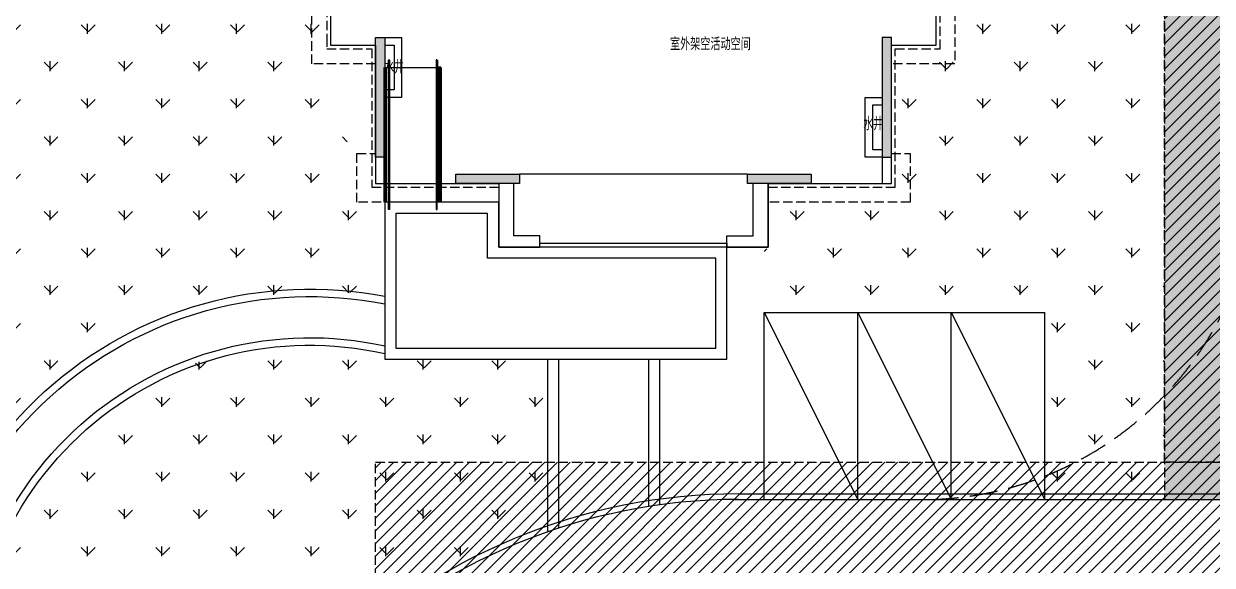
# Model space of a CAD drawing. Header units: millimetres. Extents: x 36720183 to 38160956, y 58934012 to 60388477.
# Drawn here: x 37444567 to 37476352, y 59413485 to 59427960 of the extents above; entities that cross this region are included whole.
import ezdxf

# ---------------------------------------------------------------- set-up
doc = ezdxf.new("R2010")
doc.units = ezdxf.units.MM
doc.header["$LTSCALE"] = 1000
doc.header["$MEASUREMENT"] = 0
doc.linetypes.add('DASH', pattern=[0.35, 0.25, -0.1])
doc.linetypes.add('X-A7-L1-PLAN$0$DOTE', pattern=[2.4200000000000004, 2, -0.2, 0.02, -0.2])
for name, color, linetype in [('@ 绿化', 8, 'Continuous'), ('@YL', 2, 'Continuous'), ('@扑救面填充', 8, 'Continuous'), ('@植草板', 8, 'Continuous'), ('C_Wall', 6, 'Continuous'), ('DL_道路红线_支路网_', 1, 'Continuous'), ('PUB_TEXT', 7, 'Continuous'), ('TEXT', 1, 'Continuous'), ('WALL', 4, 'Continuous'), ('WINDOW', 2, 'Continuous'), ('X-A7-L1-PLAN$0$240_STAIR_R', 1, 'Continuous'), ('X-A7-L1-PLAN$0$dote', 1, 'X-A7-L1-PLAN$0$DOTE'), ('扑救面', 2, 'Continuous'), ('沉板', 2, 'Continuous'), ('车位', 40, 'Continuous'), ('首层轮廓', 6, 'Continuous')]:
    doc.layers.add(name, color=color, linetype=linetype)
doc.layers.add('X-A7-L1-PLAN$0$230_Floors', color=1, linetype='Continuous', lineweight=50)
doc.styles.get("Standard").update_dxf_attribs({"font": 'gbenor.shx', "bigfont": 'gbcbig.shx'})
pattern_1 = [(90, (0, 0), (-997.7954749999999, 997.7954750000001), [264.58066, -1731.01015]), (45, (0, 0), (-997.7961550815103, 997.7961550815104), [264.58066, -1146.51615]), (135, (0, 0), (-997.7961550815104, -997.7961550815103), [264.58066, -1146.51615])]
pattern_2 = [(45, (0, 0), (-168.3798022700466, 168.3798022700466), [])]

# ---------------------------------------------------------------- blocks, each defined once
blk = doc.blocks.new('车位')
at = {"layer": '车位'}
for p, q in [((2126015.363578103, 462726.0883824006), (2126015.363578103, 465226.0883824006)), ((2131015.363578103, 465226.0883824006), (2126015.363578103, 465226.0883824006)), ((2131015.363578111, 462726.0891391188), (2131015.363578103, 465226.0883824006)), ((2131015.363578111, 462726.0891391188), (2126015.363578103, 462726.0883824006))]:
    blk.add_line(p, q, dxfattribs=at)
blk.add_lwpolyline([(2126015.363578103, 462726.0883824006), (2131015.363578111, 465226.0883824006)], dxfattribs=at)
blk = doc.blocks.new('scjg0112')
at = {"layer": 'C_Wall'}
h = blk.add_hatch(color=252, dxfattribs=at)
h.dxf.hatch_style = 1
h.paths.add_polyline_path([(4965705.393087819, -2297534.260266309), (4965705.393087818, -2297334.26026631), (4965455.393087818, -2297334.26026631), (4965455.393087818, -2298984.260266309), (4965705.393087819, -2298984.260266309)])
h.paths.add_polyline_path([(4965705.393087819, -2300284.260266318), (4965455.393087818, -2300284.260266319), (4965455.393087818, -2301934.260266319), (4965705.393087819, -2301934.260266319), (4965705.393087819, -2301734.260266311)])
h.paths.add_polyline_path([(4967305.393087829, -2301734.260266307), (4967055.393087829, -2301734.260266307), (4967055.393087821, -2305234.260266309), (4967305.393087829, -2305234.260266309)])
h.paths.add_polyline_path([(4969805.392925042, -2309034.260420869), (4969805.392923154, -2308834.260407651), (4969555.392921264, -2308834.260424902), (4969555.392960969, -2311034.247795667), (4969805.392962263, -2311034.24779189)])
h.paths.add_polyline_path([(4971005.392974138, -2311634.260398222), (4970755.392974138, -2311634.260401988), (4970755.393036405, -2314834.26027388), (4971005.392900056, -2314834.260270104)])
h.paths.add_polyline_path([(4974605.895438893, -2315284.247755833), (4972905.428073579, -2315284.247795629), (4972905.428086761, -2315534.260277034), (4973055.428086761, -2315534.260273267), (4973055.428077346, -2315534.247791965), (4974605.89544265, -2315534.247756319)])
h.paths.add_polyline_path([(4982405.428086271, -2315284.247755833), (4980704.960720956, -2315284.247795629), (4980704.96073414, -2315534.260277034), (4980854.96073414, -2315534.260273267), (4980854.960724723, -2315534.247791965), (4982405.428090027, -2315534.247756319)])
h.paths.add_polyline_path([(4984555.428076146, -2311634.260272042), (4984305.428076146, -2311634.260272042), (4984305.428212345, -2314834.26027198), (4984555.428076033, -2314834.260272004), (4984555.428076009, -2314734.26027207)])
h.paths.add_polyline_path([(4985755.393076289, -2308834.260272356), (4985505.393076283, -2308834.260272055), (4985505.393076273, -2309034.260272089), (4985505.39307618, -2311034.247795656), (4985755.393077474, -2311034.247795667)])
h.paths.add_polyline_path([(4982855.393076332, -2307884.26027196), (4981055.393076334, -2307884.26027196), (4981055.393076325, -2308134.260271966), (4982855.393076322, -2308134.260272026)])
h.paths.add_polyline_path([(4974255.393076455, -2307884.260272049), (4972455.393076457, -2307884.2602721), (4972455.393076473, -2308134.260272166), (4974255.39307647, -2308134.260272054)])
h.paths.add_polyline_path([(4973305.393087821, -2306184.260272068), (4973105.393087825, -2306184.260272066), (4971655.393087818, -2306184.260272054), (4971655.393087818, -2306434.260274295), (4973305.393087818, -2306434.260274295)])
h.paths.add_polyline_path([(4975655.393087825, -2306184.260269867), (4975455.393087829, -2306184.260269865), (4974005.393087821, -2306184.260269853), (4974005.393087821, -2306434.260272095), (4975655.393087821, -2306434.260272095)])
h.paths.add_polyline_path([(4970255.393087826, -2304334.260266733), (4970005.393087814, -2304334.260266309), (4970005.393087814, -2304984.260266326), (4969255.393088335, -2304984.260266309), (4969255.393088335, -2305234.260270238), (4970255.393087826, -2305234.260266309)])
h.paths.add_polyline_path([(4975654.9990878, -2303484.260278332), (4975404.999087818, -2303484.260278332), (4975404.99908812, -2304834.260278299), (4975904.999087809, -2304834.260278334), (4975904.999087829, -2304584.260278338), (4975654.999087819, -2304584.260278335)])
h.paths.add_polyline_path([(4975654.999082283, -2298234.272759248), (4977654.999086901, -2298234.272759248), (4977654.999086901, -2298984.260267233), (4977854.999085284, -2298984.260267233), (4977855.304661675, -2298034.260267278), (4975654.999082304, -2298034.260267278), (4975654.999088823, -2297334.260265388), (4975404.999088823, -2297334.260267314), (4975404.9990823, -2301034.260267326), (4975654.9990823, -2301034.260267327)])
h.paths.add_polyline_path([(4969755.393087339, -2297334.260266309), (4968355.357766226, -2297334.260266294), (4968155.35776623, -2297334.260266293), (4968155.35776623, -2297584.260266301), (4969755.393087339, -2297584.260266311)])
h.paths.add_polyline_path([(4979854.999661685, -2298234.272759203), (4980304.99966169, -2298234.272759207), (4980304.999661687, -2298034.272759233), (4979654.999661696, -2298034.272759242), (4979654.999661715, -2299684.272759211), (4979854.999661694, -2299684.272759211)])
h.paths.add_polyline_path([(4986955.393088151, -2296484.260269723), (4986705.393088149, -2296484.260269723), (4986705.393088149, -2296934.260269723), (4985655.393088142, -2296934.260269723), (4985655.393088142, -2297184.260269722), (4986955.393088065, -2297184.260269383)])
h.paths.add_polyline_path([(4990205.393087709, -2295484.26026975), (4989955.393087709, -2295484.2602697), (4989955.393087723, -2297184.260276423), (4990205.393087722, -2297184.260276423)])
h.paths.add_polyline_path([(4993955.393087709, -2295484.260269749), (4993705.393087682, -2295484.260269732), (4993705.393087679, -2295684.260269751), (4993705.393087681, -2297134.260269749), (4993955.393087709, -2297134.260269749)])
h.paths.add_polyline_path([(4993955.393088146, -2299784.260269853), (4993705.393088147, -2299784.260269853), (4993705.393088147, -2301384.260269853), (4993705.393088151, -2301584.260269783), (4993955.393088146, -2301584.26026985)])
h.paths.add_polyline_path([(4992355.393087218, -2301384.260273214), (4992105.393087218, -2301384.260273214), (4992105.393087709, -2304234.260269698), (4992105.393087655, -2304434.260269698), (4992355.393087709, -2304434.260269697)])
h.paths.add_polyline_path([(4987135.793967269, -2304234.260269697), (4986955.393087707, -2304234.260269698), (4986955.393087706, -2303634.260269703), (4986705.393087706, -2303634.260269703), (4986705.393087706, -2304834.260269703), (4986955.393087702, -2304834.260269702), (4986955.393087709, -2304484.260269693), (4987135.793967269, -2304484.2602697)])
h.paths.add_polyline_path([(4982505.393098781, -2303284.260270343), (4982255.393098932, -2303284.260270344), (4982255.393087764, -2304584.260278333), (4982000.7232334, -2304584.260278333), (4982000.723233402, -2304834.26027834), (4982505.393087765, -2304834.260278335)])
h.paths.add_polyline_path([(4983905.393087763, -2306184.260271918), (4983705.393087767, -2306184.260271916), (4982255.393087761, -2306184.260271903), (4982255.393087761, -2306434.260274145), (4983905.393087761, -2306434.260274145)])
h.paths.add_polyline_path([(4986955.393087703, -2306184.260269717), (4986755.393087706, -2306184.260269715), (4985305.3930877, -2306184.260269702), (4985305.3930877, -2306434.260271944), (4986955.3930877, -2306434.260271944)])
h.paths.add_polyline_path([(4982254.99908245, -2297534.260282088), (4982504.993707754, -2297534.260282088), (4982504.999082834, -2297184.260263628), (4982954.999082784, -2297184.260278168), (4982954.999082834, -2296934.260269679), (4982254.99908221, -2296934.260269679)])
h.paths.add_polyline_path([(4982504.986029068, -2298034.260282089), (4981804.999086187, -2298034.260282092), (4981804.999085742, -2298234.260282091), (4982254.99908184, -2298234.260270859), (4982254.963760688, -2299484.272738611), (4982504.963760688, -2299484.272743694)])
for points in [[(4990205.393087709, -2295484.26026975), (4989955.393087709, -2295484.2602697), (4989955.393087723, -2297184.260276423), (4990205.393087722, -2297184.260276423)], [(4993705.393087679, -2295684.260269751), (4993705.393087682, -2295484.260269732), (4993955.393087709, -2295484.260269749), (4993955.393087709, -2297134.260269749), (4993705.393087681, -2297134.260269749), (4993705.39308768, -2295684.26026975)], [(4985655.393088142, -2297184.260269722), (4985655.393088142, -2296934.260269723), (4986705.393088149, -2296934.260269723), (4986705.393088149, -2296484.260269723), (4986955.393088151, -2296484.260269723), (4986955.393088065, -2297184.260269383)], [(4982954.999082834, -2296934.260269679), (4982254.99908221, -2296934.260269679), (4982254.999082648, -2298034.260282088), (4981804.999086187, -2298034.260282093), (4981804.999085742, -2298234.260282092), (4982254.99908184, -2298234.260281992), (4982254.963760688, -2299484.272749744), (4982504.963760688, -2299484.272749745), (4982504.999082834, -2297184.260269679), (4982954.999082784, -2297184.260278168)], [(4965705.393087818, -2297334.26026631), (4965705.393087818, -2297534.260266308), (4965705.393087819, -2297534.260266309), (4965705.393087819, -2298984.260266309), (4965455.393087818, -2298984.260266309), (4965455.393087818, -2297334.26026631)], [(4969755.393087339, -2297584.260266311), (4969755.393087339, -2297334.260266309), (4968355.357766226, -2297334.260266294), (4968355.35776623, -2297334.260266293), (4968155.35776623, -2297334.260266293), (4968155.35776623, -2297584.260266301)], [(4980304.99966169, -2298234.272759207), (4980304.999661687, -2298034.272759233), (4979654.999661696, -2298034.272759242), (4979654.999661715, -2299684.272759211), (4979854.999661694, -2299684.272759211), (4979854.999661685, -2298234.272759203)], [(4993705.393088151, -2301584.260269783), (4993705.393088151, -2301384.260269783), (4993705.393088147, -2301384.260269853), (4993705.393088147, -2299784.260269853), (4993955.393088146, -2299784.260269853), (4993955.393088146, -2301584.26026985)], [(4965705.393087819, -2301934.260266319), (4965455.393087818, -2301934.260266319), (4965455.393087818, -2300284.260266319), (4965705.393087819, -2300284.260266318), (4965705.393087819, -2301734.260266325), (4965705.393087819, -2301734.260266311)], [(4992105.393087655, -2304434.260269698), (4992105.393087764, -2304234.260269698), (4992105.393087709, -2304234.260269698), (4992105.393087218, -2301384.260273214), (4992355.393087218, -2301384.260273214), (4992355.393087709, -2304434.260269697)], [(4967055.393087829, -2301734.260266307), (4967305.393087829, -2301734.260266307), (4967305.393087829, -2305234.260266309), (4967055.393087821, -2305234.260266309)], [(4982255.393098932, -2303284.260270344), (4982255.393087764, -2304584.260278333), (4982000.7232334, -2304584.260278333), (4982000.723233402, -2304834.26027834), (4982505.393087765, -2304834.260278335), (4982505.393098781, -2303284.260270343)], [(4975654.9990878, -2303484.260278332), (4975404.999087818, -2303484.260278332), (4975404.99908812, -2304834.260278299), (4975904.999087809, -2304834.260278334), (4975904.999087829, -2304584.260278338), (4975654.999087819, -2304584.260278335)], [(4986955.393087702, -2304834.260269702), (4986705.393087706, -2304834.260269703), (4986705.393087706, -2303634.260269703), (4986955.393087706, -2303634.260269703), (4986955.393087707, -2304234.260269698), (4987135.793967269, -2304234.260269697), (4987135.793967269, -2304484.2602697), (4986955.393087709, -2304484.260269693)], [(4970005.393087814, -2304334.260266309), (4970005.393087814, -2304984.260266326), (4969255.393088335, -2304984.260266309), (4969255.393088335, -2305234.260270238), (4970255.393087826, -2305234.260266309), (4970255.393087826, -2304334.260266733)], [(4973105.393087825, -2306184.260272066), (4973305.393087821, -2306184.260272068), (4973305.393087818, -2306434.260274295), (4971655.393087818, -2306434.260274295), (4971655.393087818, -2306184.260272054), (4973105.393087823, -2306184.260272067)], [(4975455.393087829, -2306184.260269865), (4975655.393087825, -2306184.260269867), (4975655.393087821, -2306434.260272095), (4974005.393087821, -2306434.260272095), (4974005.393087821, -2306184.260269853), (4975455.393087826, -2306184.260269866)], [(4983705.393087767, -2306184.260271916), (4983905.393087763, -2306184.260271918), (4983905.393087761, -2306434.260274145), (4982255.393087761, -2306434.260274145), (4982255.393087761, -2306184.260271903), (4983705.393087765, -2306184.260271917)], [(4986755.393087706, -2306184.260269715), (4986955.393087703, -2306184.260269717), (4986955.3930877, -2306434.260271944), (4985305.3930877, -2306434.260271944), (4985305.3930877, -2306184.260269702), (4986755.393087704, -2306184.260269716)], [(4974255.393076455, -2307884.260272049), (4972455.393076457, -2307884.2602721), (4972455.393076473, -2308134.260272166), (4974255.39307647, -2308134.260272054)], [(4981055.393076334, -2307884.26027196), (4982855.393076332, -2307884.26027196), (4982855.393076322, -2308134.260272026), (4981055.393076325, -2308134.260271966)], [(4969555.392960969, -2311034.247795667), (4969805.392962263, -2311034.24779189), (4969805.392925042, -2309034.260420869), (4969805.39292693, -2309034.260407686), (4969805.392923154, -2308834.260407651), (4969555.392921264, -2308834.260424902)], [(4985755.393077474, -2311034.247795667), (4985505.39307618, -2311034.247795656), (4985505.393076278, -2309034.260272089), (4985505.393076273, -2309034.260272089), (4985505.393076283, -2308834.260272055), (4985755.393076289, -2308834.260272356)], [(4970755.392974138, -2311634.260401988), (4971005.392974138, -2311634.260398222), (4971005.392900056, -2314834.260270104), (4970755.393036405, -2314834.26027388)], [(4984555.428076146, -2311634.260272042), (4984305.428076146, -2311634.260272042), (4984305.428212345, -2314834.260421467), (4984305.428212378, -2314834.26027198), (4984555.428076033, -2314834.260272004), (4984555.428076009, -2314734.26027207), (4984555.428076005, -2314734.260272047)], [(4974605.89544265, -2315534.247756319), (4974605.895438893, -2315284.247755833), (4972905.428073579, -2315284.247795629), (4972905.428086761, -2315534.260277034), (4973055.428086761, -2315534.260273267), (4973055.428077346, -2315534.247791965)], [(4982405.428090027, -2315534.247756319), (4982405.428086271, -2315284.247755833), (4980704.960720956, -2315284.247795629), (4980704.96073414, -2315534.260277034), (4980854.96073414, -2315534.260273267), (4980854.960724723, -2315534.247791965)]]:
    blk.add_lwpolyline(points, close=True, dxfattribs=at)
at = {"layer": 'C_Wall', "const_width": 0.02}
blk.add_lwpolyline([(4977654.999086901, -2298984.260267233), (4977854.999085284, -2298984.260267233), (4977855.304661675, -2298034.260267278), (4975654.999082304, -2298034.260267278), (4975654.999088823, -2297334.260265388), (4975404.999088823, -2297334.260267315), (4975404.9990823, -2301034.260267327), (4975654.9990823, -2301034.260267327), (4975654.999082283, -2298234.272759248), (4977654.999086901, -2298234.272759248)], close=True, dxfattribs=at)
blk = doc.blocks.new('T10T12T13scpm')
at = {"layer": 'WALL', "color": 6}
for points in [[(611373.542405434, 95265.8291195333), (611823.542405434, 95265.8291195333), (611823.542405434, 93665.8291195333), (611373.5423373356, 93665.82913868129)], [(611373.542405434, 95065.8291195333), (611623.542405434, 95065.8291195333), (611623.542405434, 93865.82912804186), (611373.5423458442, 93865.82913868129)], [(624673.5775815248, 92065.84158752859), (624223.5775815248, 92065.84158752859), (624223.5775815248, 93665.84158752859), (624673.5775444806, 93665.8415234685)], [(624673.5775815248, 92265.84158752859), (624423.5775815248, 92265.84158752859), (624423.5775815248, 93465.84155905992), (624673.5775160119, 93465.8415234685)], [(614423.9714119658, 91365.84159694612), (614423.9714119658, 89765.82910272479), (614423.9714119658, 89665.82910272479), (615523.9714119658, 89665.82910272479), (615523.9714119658, 89965.82910272479), (614823.9714122564, 89965.82910272479), (614823.9714124948, 91365.82910319418)], [(614423.9714119658, 91365.82910493761), (614423.9714119658, 89765.81661070883), (614423.9714119658, 89665.81661070883), (615523.9714119658, 89665.81661070883), (615523.9714119658, 89965.81661070883), (614823.9714122564, 89965.81661070883), (614823.9714124873, 91365.81661117822)], [(621623.9714104757, 91365.85409095883), (621623.9714104757, 89765.84159673005), (621623.9714104757, 89665.84159673005), (620523.9714104757, 89665.84159673005), (620523.9714104757, 89965.84159673005), (621223.9714101776, 89965.84159673005), (621223.9714099467, 91365.84159719944)], [(621623.9714104757, 91365.84159894288), (621623.9714104757, 89765.8291047141), (621623.9714104757, 89665.8291047141), (620523.9714104757, 89665.8291047141), (620523.9714104757, 89965.8291047141), (621223.9714101776, 89965.8291047141), (621223.9714099467, 91365.82910519093)]]:
    blk.add_lwpolyline(points, dxfattribs=at)
at = {"layer": 'WINDOW', "color": 6}
blk.add_line((621073.0750426874, 91615.85410179943), (614974.0097606257, 91615.85442341864), dxfattribs=at)
at = {"layer": 'X-A7-L1-PLAN$0$230_Floors', "color": 6}
for p, q in [((611373.7270532623, 90865.8415967077), (611373.6161760539, 94466.39116140455)), ((611403.7270532921, 90865.8425205797), (611403.6161760837, 94466.39116140455)), ((611473.5489346534, 94666.38467213511), (611498.5468484014, 94666.38383860141)), ((612748.9569597915, 94666.34213118255), (612773.954873532, 94666.34129764885)), ((612773.7270534039, 90865.84467566013), (612773.8440878242, 94666.34130137414)), ((612773.9118357226, 94466.34124158323), (612873.9605272189, 94466.33767461777)), ((612844.0966199636, 90865.79631673545), (612843.9857429862, 94466.33874377608)), ((612873.7270532623, 90865.8415967077), (612873.8379288465, 94466.33767927438))]:
    blk.add_line(p, q, dxfattribs=at)
at = {"layer": 'X-A7-L1-PLAN$0$240_STAIR_R', "color": 6}
for points in [[(611473.5489346534, 90865.8415967077), (611373.7270532623, 90865.8415967077)], [(612748.9569597915, 90865.8415967077), (611498.5468481705, 90865.8415967077)], [(612873.7270532623, 90865.8415967077), (612773.7270531729, 90865.8415967077)]]:
    blk.add_lwpolyline(points, dxfattribs=at)
at = {"layer": 'X-A7-L1-PLAN$0$dote', "color": 6, "linetype": 'ByBlock'}
blk.add_line((611498.5468484014, 94466.39116140455), (612748.9569597915, 94466.39116140455), dxfattribs=at)
for points in [[(611373.5422690883, 94466.39116140455), (611473.5489346534, 94466.39116140455)], [(611498.5468481705, 94666.38383860141), (611498.5468481705, 90666.57241465896), (611473.5489346534, 90666.57241465896), (611473.5489346534, 94666.38467213511)], [(612748.9569597915, 94666.34213118255), (612748.9569597915, 90666.57241465896), (612773.954873532, 90666.57241465896), (612773.954873532, 94666.34129764885)]]:
    blk.add_lwpolyline(points, dxfattribs=at)
at = {"layer": '沉板', "color": 6}
blk.add_line((624673.5898195207, 92065.84158752859), (624673.5898195207, 91365.82911986113), dxfattribs=at)
at = {"layer": '首层轮廓', "color": 6, "linetype": 'DASH'}
blk.add_line((610623.9709887132, 92165.84159664065), (611123.5424055681, 92165.84158556163), dxfattribs=at)
for points in [[(613123.9709762335, 112015.8416024148), (608623.9709829614, 112015.8416024148), (608623.970982492, 110015.8416025117), (605823.9709828123, 110015.8416025341), (605823.9709824324, 111515.8415875733), (601623.970982857, 111515.8416028246), (601623.9709824026, 105215.8592480868), (603223.9709353372, 105215.5766582489), (603223.9709852487, 102365.8415876478), (606998.970982939, 102365.8415987268), (606998.970982939, 100365.8415995389), (609823.8728875071, 100365.841583766), (609823.8728868365, 98165.84160009772), (609823.9709942713, 98165.84160165489), (609823.9709942713, 95265.8415967375), (609823.9709942713, 94965.84159673005), (611023.9359944165, 94965.84159678221), (611023.9359944165, 91265.84197565913), (614423.970988214, 91265.82934930176)], [(621623.9709872231, 91265.84159682691), (625023.9709800631, 91265.84159682691), (625023.9710933566, 94965.84145564586), (626223.9709944874, 94965.84145564586), (626223.9709944874, 98165.84160015732), (623323.9709941372, 98165.84159689397), (623323.9709945619, 100365.8415833414), (625723.9709833115, 100365.8415833414), (625723.9709833115, 101565.8415908068), (628723.9709827229, 101565.8415987715), (628723.9709832966, 104865.8416057676), (630323.9709827155, 104865.8416057676), (630323.9709838927, 109665.8416058645), (624023.9709831253, 109665.841605857), (624023.9709831253, 111665.841602467), (620323.9709762335, 111665.8416038826)], [(611123.9364109635, 94565.84159678221), (609423.9709877819, 94565.84159655124), (609423.9709877819, 98065.82912284136), (609923.9709872231, 98065.82912284136)], [(626123.9711317569, 98065.82912284136), (626623.9711027071, 98065.82912284136), (626623.9711027071, 94565.84159655124), (624923.9709764197, 94565.84159655124), (624923.9709764197, 95065.84145564586)], [(614423.9709881842, 91365.85407487303), (614423.9709875137, 90865.84159682691), (610623.9709887132, 90865.84159659594), (610623.9709887132, 92165.84159664065)], [(624923.9710293934, 92165.84159664065), (625423.9709875956, 92165.84159664065), (625423.9709875956, 90865.84159659594), (621623.9709872231, 90865.84069903195), (621623.9709872231, 91365.84159682691)]]:
    blk.add_lwpolyline(points, dxfattribs=at)
at = {"layer": '首层轮廓', "color": 6}
blk.add_lwpolyline([(609923.971410811, 98065.84160160273), (609923.971410811, 95265.8415967375), (609923.971410811, 95065.8415967375), (611123.9364109635, 95065.84159678966), (611123.9364109635, 91365.84159706533), (614423.9714114368, 91365.82910319418), (614423.9714119658, 89665.82910272479), (615523.9714119658, 89665.82910272479), (615523.9714119658, 89765.82910272479), (620523.9714104608, 89765.8291047737), (620523.9714104906, 89665.84159673005), (621623.9714104757, 89665.84159673005), (621623.9714104757, 91365.84159682691), (624923.9713996723, 91365.84159682691), (624923.9715129584, 95065.84145564586), (626123.971411027, 95065.84145564586), (626123.971411027, 98065.84160004556)], dxfattribs=at)
at = {"layer": 'C_Wall', "color": 6, "xscale": -1}
blk.add_blockref('scjg0112', (5595678.970481582, 2406900.101857632), dxfattribs=at)
at = {"layer": 'PUB_TEXT', "color": 6}
blk.add_text('室外架空活动空间', height=337.5886524822695, dxfattribs=at).set_placement((619002.143289715, 94926.86270995438))
at = {"layer": 'TEXT', "color": 6}
for p in [(611359.7254962474, 94308.62725081295), (624174.1429891065, 92789.0646803379)]:
    blk.add_text('水井', height=350, dxfattribs=at).set_placement(p)

msp = doc.modelspace()

# ---------------------------------------------------------------- hatches: boundary and pattern name
at = {"layer": '@ 绿化', "linetype": 'Continuous'}
h = msp.add_hatch(dxfattribs=at)
h.set_pattern_fill('GRASS', color=256, scale=500, style=0)
h.set_pattern_definition(pattern_1)
edge = h.paths.add_edge_path()
edge.add_line((37432956.01441352, 59445740.60752755), (37433179.39242058, 59449740.60752755))
edge.add_line((37433179.39242058, 59449740.60752755), (37519148.48281705, 59449740.60752755))
edge.add_line((37519148.48281705, 59449740.60752755), (37519257.04925264, 59445740.60752755))
edge.add_line((37519257.04925264, 59445740.60752755), (37485071.6559445, 59445740.60752755))
edge.add_arc((37485071.65594449, 59439740.60752755), 5999.999999992549, 89.99999999992886, 180.0000000000711)
edge.add_line((37479071.65594449, 59439740.60752755), (37479071.56952802, 59415242.6170259))
edge.add_line((37479071.56952802, 59415242.6170259), (37475071.84421355, 59415242.58628772))
edge.add_line((37475071.84421355, 59415242.58628772), (37475071.65594449, 59439740.60752755))
edge.add_arc((37469071.65594449, 59439740.60752755), 6000, 0, 90)
edge.add_line((37469071.65594449, 59445740.60752755), (37432956.01441352, 59445740.60752755))
h = msp.add_hatch(dxfattribs=at)
h.set_pattern_fill('GRASS', color=256, scale=500, style=0)
h.set_pattern_definition(pattern_1)
h.paths.add_polyline_path([(37432760.59328184, 59442240.60752413), (37432956.01441352, 59445740.60752755), (37469071.6559445, 59445740.60752755), (37472235.18238024, 59444838.85237164), (37474596.37623224, 59442081.00615645), (37475071.65594449, 59420242.85506441), (37467571.37784313, 59420242.73985431), (37467771.65594468, 59423640.62054475), (37467771.65594468, 59427390.60752182), (37468970.65595515, 59427390.60752182), (37468970.69143164, 59430390.59489258), (37466070.65595478, 59430390.69278725), (37466070.65595493, 59431290.60752178), (37466172.25552499, 59431290.60752206), (37466172.25552561, 59432790.60751988), (37466870.69126508, 59432890.59504431), (37466870.69126508, 59434690.60752425), (37468270.69126508, 59434690.60752425), (37468270.65594316, 59433990.59505118), (37471470.69126508, 59433990.43358067), (37471470.71700579, 59437290.60753065), (37473070.69126508, 59437290.59505117), (37473070.69126508, 59441890.60753095), (37462870.69129028, 59441891.12220687), (37462869.02858059, 59441190.60750622), (37456270.69126476, 59441190.59503915), (37456270.65594379, 59442240.6075241), (37451770.65596624, 59442240.92542074), (37451770.69126476, 59442740.59504776), (37448570.6559476, 59442740.70807811), (37448570.6912652, 59443740.59504779), (37440460.55796043, 59443740.59504782), (37440460.55796043, 59442740.59504779), (37437260.55797683, 59442740.36898796), (37437260.55796087, 59442240.60752404)])
h = msp.add_hatch(dxfattribs=at)
h.set_pattern_fill('GRASS', color=256, scale=500, style=0)
h.set_pattern_definition(pattern_1)
h.paths.add_polyline_path([(37434572.62006914, 59416517.164833), (37435022.52256531, 59422953.77411932), (37435561.69122516, 59423013.50826772), (37437393.80370951, 59427144.84778679), (37436921.8322872, 59430730.62343111), (37434687.82756805, 59431359.70392187), (37436953.29419716, 59432429.14707378), (37440036.84652594, 59432712.23259266), (37439888.46956088, 59434328.45138745), (37443574.93405146, 59434666.88725682), (37443907.01789191, 59437178.72302993), (37445385.86548384, 59437178.72302993), (37446266.87975599, 59434127.67071646), (37449665.07969965, 59434790.59504779), (37451570.6912652, 59432890.59504666), (37455202.88912749, 59431831.51779973), (37452024.94156373, 59430321.71900624), (37452771.69127741, 59427190.60752565), (37453970.65594379, 59420789.97618831), (37450301.17514792, 59420692.26851472), (37447885.45700087, 59419937.23139809), (37444582.66676339, 59417595.32032692), (37440755.89374503, 59416534.3142572), (37434564.54630759, 59416425.87933474)])
h = msp.add_hatch(dxfattribs=at)
h.set_pattern_fill('GRASS', color=256, scale=500, style=0)
h.set_pattern_definition(pattern_1)
h.paths.add_polyline_path([(37464370.65655475, 59423690.60752215), (37467950.43836334, 59423690.60752215), (37467950.43836334, 59420242.79485973), (37464370.65655475, 59420242.79485973)])
h = msp.add_hatch(dxfattribs=at)
h.set_pattern_fill('GRASS', color=256, scale=500, style=0)
h.set_pattern_definition(pattern_1)
h.paths.add_polyline_path([(37471870.93465599, 59420242.85506441), (37475071.65594449, 59420242.85506441), (37475071.65594449, 59415242.60291563), (37471870.93465599, 59415242.60291563)])
h = msp.add_hatch(dxfattribs=at)
h.set_pattern_fill('GRASS', color=256, scale=500, style=0)
h.set_pattern_definition(pattern_1)
edge = h.paths.add_edge_path()
edge.add_line((37449010.04441423, 59404742.68189686), (37443777.08626701, 59404742.68189686))
edge.add_arc((37503344.36184907, 59413928.42898332), 60271.37189251193, 183.4182274489356, 188.7664109151634, ccw=False)
edge.add_arc((37452402.23988724, 59410248.8756403), 9222.422153663896, 78.61969132886242, 179.4660966829887, ccw=False)
edge.add_line((37454222.01219743, 59419289.97618832), (37454222.01097082, 59418990.48643067))
edge.add_line((37454222.01097082, 59418990.48643067), (37458571.6879723, 59418990.48219403))
edge.add_line((37458571.6879723, 59418990.48219403), (37458571.67593026, 59414376.20455897))
edge.add_arc((37463681.44155887, 59399742.67131434), 15500.0000000265, 109.2482796807375, 161.1808953034717)
at = {"layer": '@扑救面填充'}
h = msp.add_hatch(dxfattribs=at)
h.set_pattern_fill('ANSI31', color=256, scale=150)
h.set_pattern_definition(pattern_2)
h.paths.add_polyline_path([(37483071.65594449, 59416242.68189686), (37475071.65594449, 59416242.68189686), (37475071.65594449, 59451405.77469464), (37483071.65594449, 59451405.77469464)])
h = msp.add_hatch(dxfattribs=at)
h.set_pattern_fill('ANSI31', color=256, scale=150)
h.set_pattern_definition(pattern_2)
h.paths.add_polyline_path([(37514571.65593019, 59408242.49467303), (37453971.65595697, 59408242.49467303), (37453971.65595697, 59416242.68189686), (37514571.65593019, 59416242.68189686)])
at = {"layer": '@植草板'}
h = msp.add_hatch(dxfattribs=at)
h.set_pattern_fill('HONEY', color=8, scale=300)
h.set_pattern_definition([(0, (0, 0), (714.375, 412.4444999999999), [476.25, -952.5]), (120, (0, 0), (-714.3749146511708, 412.4446478285086), [476.2499999999999, -952.4999999999999]), (59.99999999999999, (0, 0), (8.53488292342961e-05, 824.8891478285083), [-952.5, 476.25])])
h.paths.add_polyline_path([(37478631.68190089, 59451405.77469464), (37432762.06176601, 59451405.77469464), (37432759.12479766, 59451362.59983672), (37432844.32471307, 59443740.59504779), (37475071.65594449, 59443740.59504779), (37475071.29786554, 59415242.98076873), (37483071.65594449, 59415242.60291562), (37483071.65594449, 59451405.77469464)])

# ---------------------------------------------------------------- linework, layer by layer
at = {"layer": '@YL', "linetype": 'DASH'}
msp.add_lwpolyline([(37432844.32471307, 59443740.59504779), (37475071.65594449, 59443740.59504779), (37475071.65594449, 59415242.98076423), (37483071.65594449, 59415242.88024242), (37483071.65594449, 59449740.60752755)], dxfattribs=at)
at = {"layer": '@YL'}
for points in [[(37454222.01158413, 59423190.6201774), (37454222.01158413, 59418990.48431235), (37463372.25594135, 59418990.48431235), (37463372.25594135, 59421990.59519117), (37457272.25594283, 59421990.59518927), (37457272.25551838, 59423190.62017759), (37454222.01158413, 59423190.62017758)], [(37458571.6922071, 59418990.48431235), (37458571.67593026, 59414376.20455897)], [(37461571.69220712, 59418990.48431235), (37461571.67847788, 59415098.41615928)]]:
    msp.add_lwpolyline(points, dxfattribs=at)
at = {"layer": '@YL', "color": 8}
msp.add_lwpolyline([(37454522.01158413, 59422890.62017758), (37454522.01158413, 59419290.48431235), (37463072.25594135, 59419290.48431235), (37463072.25594135, 59421690.59519108), (37456972.25604894, 59421690.59518918), (37456972.25562449, 59422890.62017759)], close=True, dxfattribs=at)
at = {"layer": '@YL'}
for points in [[(37442260.71812021, 59404742.68189686, -0.01498490478075337), (37441730.24529428, 59409309.48138085, -0.5017750353008461), (37454222.01158413, 59420673.69160766)], [(37443777.08626701, 59404742.68189686, -0.01574680797760432), (37443223.95971814, 59409446.96949191, -0.5122509161655169), (37454222.01158413, 59419140.79823244)]]:
    msp.add_lwpolyline(points, format="xyb", dxfattribs=at)
at = {"layer": '@YL', "color": 8}
for points in [[(37442462.86285922, 59404742.68189686, -0.01508464883128155), (37441929.40972263, 59409327.78319706, -0.5029889542950297), (37454222.01158413, 59420469.87456363)], [(37443574.86560516, 59404742.68189686, -0.01564333293007198), (37443024.8007512, 59409428.60251078, -0.5106483374528492), (37454222.01158413, 59419345.82370467)]]:
    msp.add_lwpolyline(points, format="xyb", dxfattribs=at)
for points in [[(37458871.6922071, 59418990.48431235), (37458871.6762877, 59414477.5333102)], [(37461271.69220711, 59418990.48431235), (37461271.67832192, 59415054.20425989)]]:
    msp.add_lwpolyline(points, dxfattribs=at)
at = {"layer": 'DL_道路红线_支路网_', "color": 4}
for p, q in [((37463548.79648171, 59415243.12555155), (37510756.94244827, 59415242.53237056)), ((37463681.49623497, 59415242.67131426), (37510757.019269, 59415242.50525572))]:
    msp.add_line(p, q, dxfattribs=at)
at = {"layer": 'DL_道路红线_支路网_', "color": 8}
msp.add_line((37463681.49676409, 59415392.67131426), (37510757.01979812, 59415392.50525572), dxfattribs=at)
msp.add_arc((37463681.44155884, 59399742.67131436, 3.418883447593313e-07), 15650, 89.99979808253266, 180, dxfattribs=at)
at = {"layer": 'DL_道路红线_支路网_', "color": 4}
msp.add_arc((37463681.44155884, 59399742.67131436, 3.418883447593313e-07), 15500, 89.99979808253266, 180, dxfattribs=at)
at = {"layer": '扑救面', "color": 8, "linetype": 'DASH'}
for points in [[(37483071.65594449, 59416242.68189686), (37475071.65594449, 59416242.68189686), (37475071.65594449, 59451405.77469464), (37483071.65594449, 59451405.77469464)], [(37514571.65593019, 59408242.49467303), (37453971.65595697, 59408242.49467303), (37453971.65595697, 59416242.68189686), (37514571.65593019, 59416242.68189686)]]:
    msp.add_lwpolyline(points, close=True, dxfattribs=at)
at = {"layer": '扑救面', "color": 8, "linetype": 'DASH', "ltscale": 3}
msp.add_lwpolyline([(37405676.59815951, 59446740.60579215), (37468570.69159937, 59446740.60579214, -0.41421331456964), (37477570.68398488, 59437740.60579214), (37477570.68398488, 59424242.65406769, -0.4058821094868184), (37468821.45452074, 59415242.75892974, 71.12913696376566)], format="xyb", dxfattribs=at)

# ---------------------------------------------------------------- block references
msp.add_blockref('T10T12T13scpm', (36842848.28453086, 59332324.77858076))
at = {"layer": '车位', "rotation": 270.0008743266418}
for p in [(37001612.12548968, 61546251.04204092), (37004112.26454051, 61546251.08057112), (37006612.40359133, 61546251.11910132)]:
    msp.add_blockref('车位', p, dxfattribs=at)

doc.saveas('drawing.dxf')
